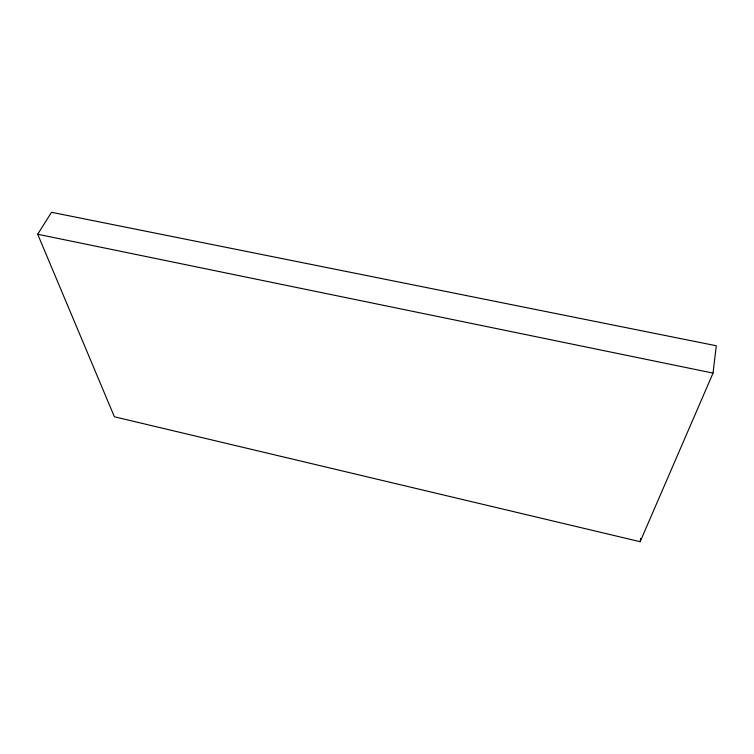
<?xml version="1.0" encoding="UTF-8"?>
<svg xmlns="http://www.w3.org/2000/svg" width="754" height="754" viewBox="0 0 754 754"><rect width="100%" height="100%" fill="white"/><g stroke="black" fill="none" stroke-linecap="round" stroke-linejoin="round"><path stroke-width="1.13" d="M713.039 373.098L716.3 345.756L51.517 212.289L37.7 234.249L114.401 416.783L640.155 541.711L713.039 373.098L37.7 234.249M640.155 541.711L640.655 538.365"/></g></svg>
